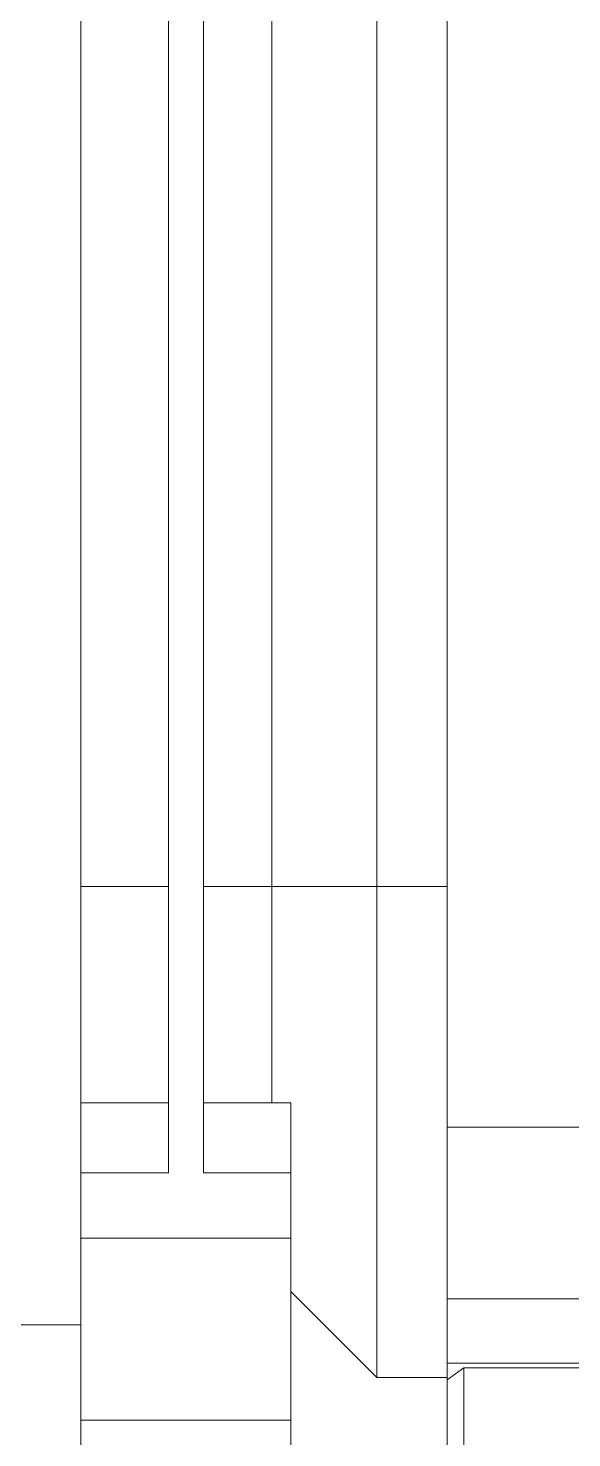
# Model space of a CAD drawing. Header units: centimetres. Extents: x 405464 to 563355, y 50011 to 66875.
# Drawn here: x 512105.61 to 512110.53, y 53189.44 to 53202.2 of the extents above; entities that cross this region are included whole.
import ezdxf

# ---------------------------------------------------------------- set-up
doc = ezdxf.new("R2010")
doc.units = ezdxf.units.CM
doc.linetypes.add('DASHED2', pattern=[9.525, 6.35, -3.175])
doc.layers.get('0').update_dxf_attribs({"lineweight": 9})
doc.layers.add('0-KRCN-MİMARİ-220526', color=8, linetype='Continuous', lineweight=9)
doc.layers.add('03__ASM_ALL_CURVES', color=7, linetype='Continuous')
doc.layers.add('DV_alçıpanel_duvar_yeni', color=1, linetype='Continuous', lineweight=20, true_color=0xff0000)

# ---------------------------------------------------------------- blocks, each defined once
blk = doc.blocks.new('A$C64829d13')
at = {"color": 8, "linetype": 'Continuous'}
for p, q in [((150.434, 85.8492), (150.434, 90.9508)), ((150.1864, 89.6865), (150.1864, 90.9048)), ((150.0026, 86.0724), (150.0026, 90.8765)), ((149.9828, 90.1119), (149.9828, 89.9986)), ((150.434, 90.0601), (150.1864, 90.0601)), ((149.9828, 89.9986), (150.0026, 90.0126)), ((150.0852, 90.0097), (150.0026, 90.0097)), ((150.0852, 90.0097), (150.0852, 89.4319)), ((150.1864, 89.9085), (150.0852, 90.0097)), ((149.8375, 89.9986), (149.9828, 89.9986)), ((150.0026, 89.9928), (149.8375, 89.9928)), ((150.434, 89.9479), (150.5413, 89.9479)), ((150.0026, 89.9174), (149.8375, 89.9174)), ((150.1864, 89.8459), (150.434, 89.8459)), ((150.2896, 89.769), (150.1864, 89.769)), ((150.2896, 89.769), (150.2896, 87.031)), ((150.434, 89.769), (150.3308, 89.769)), ((150.3308, 87.031), (150.3308, 89.769)), ((149.8375, 89.7151), (150.0026, 89.7151)), ((150.1864, 89.6865), (150.2896, 89.6865)), ((150.209, 89.4319), (150.209, 89.6865)), ((150.3308, 89.6865), (150.434, 89.6865)), ((150.0026, 89.4319), (150.0852, 89.4319)), ((150.0852, 89.4319), (150.209, 89.4319)), ((150.0852, 87.3681), (150.0852, 89.4319)), ((150.209, 89.4319), (150.2896, 89.4319)), ((150.209, 89.4319), (150.209, 87.3681)), ((150.3308, 89.4319), (150.434, 89.4319))]:
    blk.add_line(p, q, dxfattribs=at)
for radius, start, end in [(0.8668, 27.8581, 223.9903), (0.847, 27.5534, 223.9227)]:
    blk.add_arc((149.6841, 90.5463), radius, start, end, dxfattribs=at)
at = {"layer": '03__ASM_ALL_CURVES', "color": 8, "linetype": 'DASHED2', "ltscale": 10}
blk.add_circle((153.4, 131.3), 45.5, dxfattribs=at)
blk = doc.blocks.new('A$C9e52caec')
at = {"layer": 'DV_alçıpanel_duvar_yeni', "color": 8, "xscale": 7.692307692308199, "yscale": 7.692307692308199, "zscale": 7.692307692308199, "rotation": 180}
blk.add_blockref('A$C64829d13', (8905, 1620), dxfattribs=at)

msp = doc.modelspace()

# ---------------------------------------------------------------- block references
at = {"layer": '0-KRCN-MİMARİ-220526', "rotation": 359.999999999997}
msp.add_blockref('A$C9e52caec', (504358.269, 52262.368, 73.999), dxfattribs=at)

doc.saveas('drawing.dxf')
